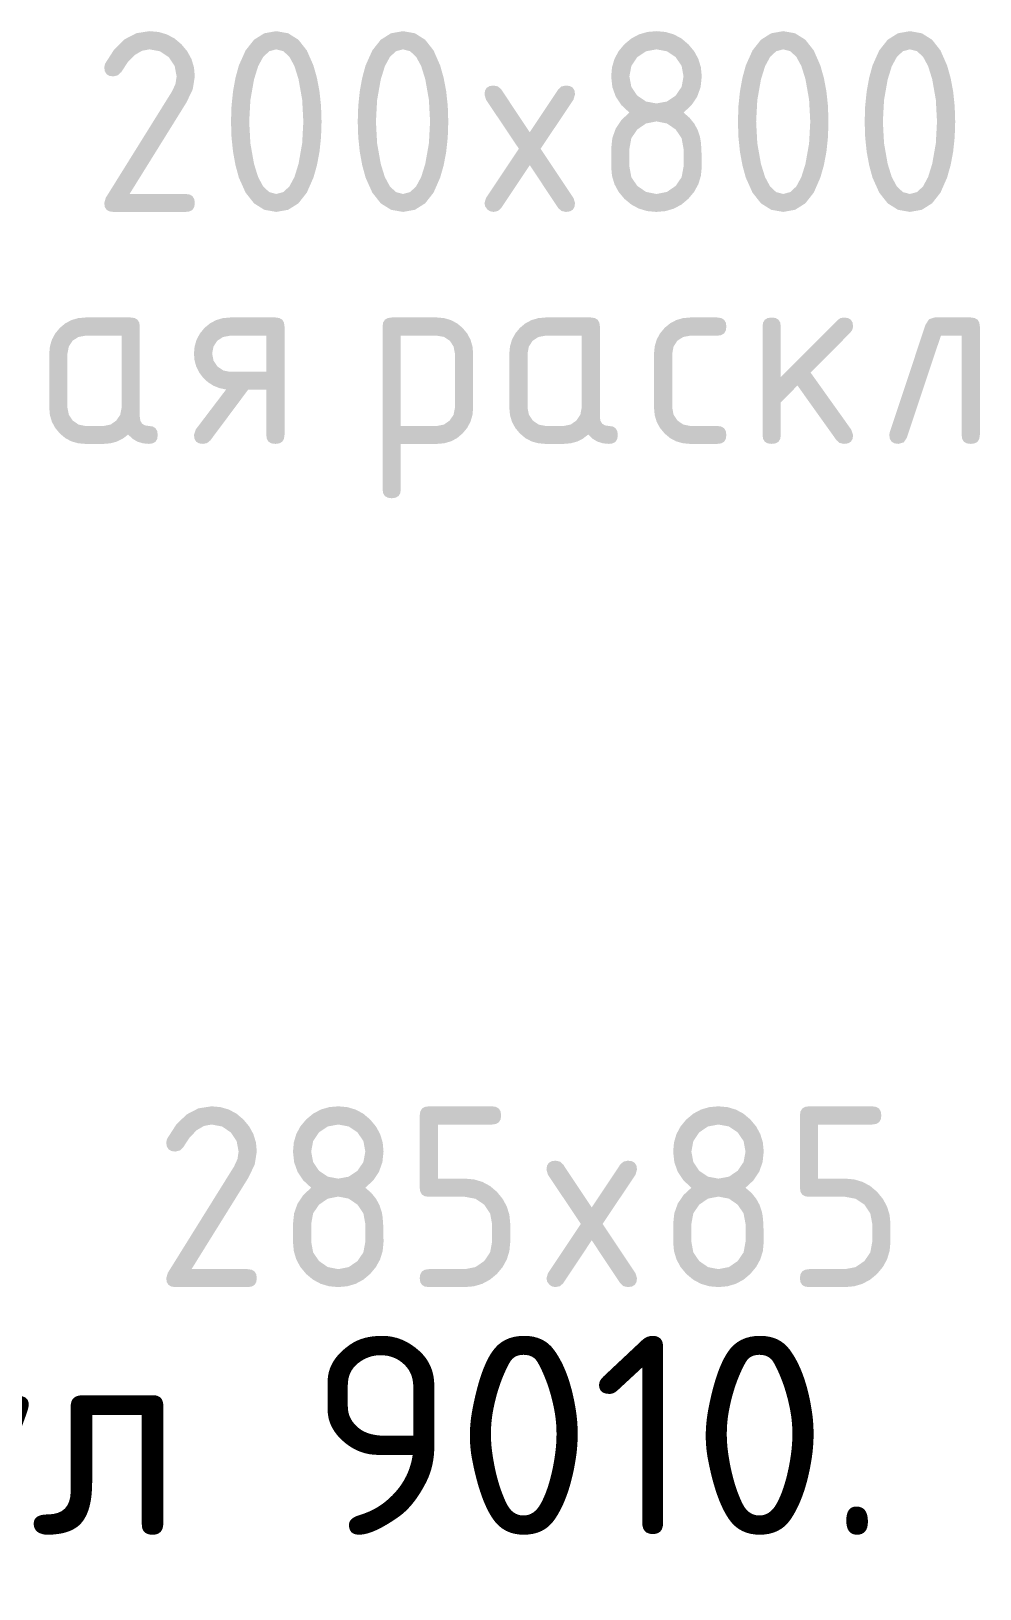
# Model space of a CAD drawing. Header units: millimetres. Extents: x 0 to 1189, y 0 to 841.
# Drawn here: x 1057.06 to 1072.94, y 367.07 to 393.16 of the extents above; entities that cross this region are included whole.
import ezdxf

# ---------------------------------------------------------------- set-up
doc = ezdxf.new("R2010")
doc.units = ezdxf.units.MM

msp = doc.modelspace()

# ---------------------------------------------------------------- hatches: boundary and pattern name
h = msp.add_hatch(color=7)
h.dxf.hatch_style = 2
h.paths.add_polyline_path([(1059.041489, 393.155639), (1059.192066, 393.142126), (1059.332049, 393.101276), (1059.460146, 393.032623), (1059.575066, 392.935704), (1059.672441, 392.818855), (1059.742635, 392.690482), (1059.78513, 392.550224), (1059.79941, 392.397718), (1059.764339, 392.181366), (1059.659402, 391.961707), (1058.706902, 390.429328), (1059.646724, 390.429328), (1059.713601, 390.41982), (1059.761307, 390.391295), (1059.789893, 390.343752), (1059.79941, 390.277193), (1059.789893, 390.211004), (1059.761307, 390.164814), (1059.713601, 390.137744), (1059.646724, 390.128916), (1058.436255, 390.128916), (1058.369377, 390.137744), (1058.321671, 390.164814), (1058.293085, 390.211004), (1058.283568, 390.277193), (1058.308924, 390.365939), (1059.41852, 392.148018), (1059.475571, 392.271421), (1059.494588, 392.397718), (1059.462273, 392.573142), (1059.363399, 392.719628), (1059.2165, 392.818502), (1059.041489, 392.850817), (1058.9144, 392.827037), (1058.793305, 392.755664), (1058.67779, 392.636644), (1058.567444, 392.469927), (1058.512805, 392.416459), (1058.436255, 392.397718), (1058.369377, 392.407313), (1058.321671, 392.436028), (1058.293085, 392.483759), (1058.283568, 392.550405), (1058.296246, 392.609385), (1058.449665, 392.848449), (1058.624426, 393.019144), (1058.821408, 393.121524)])
h = msp.add_hatch(color=7)
h.paths.add_polyline_path([(1061.616261, 391.640348), (1061.596692, 392.007044), (1061.535783, 392.351416), (1061.467407, 392.570602), (1061.382752, 392.726587), (1061.281458, 392.819837), (1061.163162, 392.850817), (1061.046493, 392.819768), (1060.945018, 392.726036), (1060.859459, 392.568741), (1060.79054, 392.347006), (1060.729631, 392.001532), (1060.710063, 391.640348), (1060.729631, 391.277235), (1060.79054, 390.933139), (1060.858917, 390.713265), (1060.943571, 390.555763), (1061.044866, 390.460997), (1061.163162, 390.429328), (1061.281458, 390.460997), (1061.382752, 390.555763), (1061.467407, 390.713265), (1061.535783, 390.933139), (1061.596692, 391.277235)])
h.paths.add_polyline_path([(1061.921083, 391.640348), (1061.912375, 391.379227), (1061.886563, 391.135986), (1061.844111, 390.910935), (1061.785484, 390.704385), (1061.674681, 390.452152), (1061.533234, 390.27237), (1061.362331, 390.164728), (1061.163162, 390.128916), (1060.962295, 390.164728), (1060.791091, 390.27237), (1060.64924, 390.452152), (1060.53643, 390.704385), (1060.480352, 390.910935), (1060.439209, 391.135986), (1060.413879, 391.379227), (1060.405241, 391.640348), (1060.413879, 391.903778), (1060.439209, 392.148293), (1060.480352, 392.373792), (1060.53643, 392.58017), (1060.64924, 392.832636), (1060.791091, 393.012392), (1060.962295, 393.119905), (1061.163162, 393.155639), (1061.362331, 393.119905), (1061.533234, 393.012392), (1061.674681, 392.832636), (1061.785484, 392.58017), (1061.844111, 392.371932), (1061.886563, 392.14664), (1061.912375, 391.903157)])
h = msp.add_hatch(color=7)
h.paths.add_polyline_path([(1063.737933, 391.640348), (1063.718365, 392.007044), (1063.657456, 392.351416), (1063.589079, 392.570602), (1063.504424, 392.726587), (1063.40313, 392.819837), (1063.284834, 392.850817), (1063.168166, 392.819768), (1063.066691, 392.726036), (1062.981132, 392.568741), (1062.912213, 392.347006), (1062.851303, 392.001532), (1062.831735, 391.640348), (1062.851303, 391.277235), (1062.912213, 390.933139), (1062.980589, 390.713265), (1063.065244, 390.555763), (1063.166538, 390.460997), (1063.284834, 390.429328), (1063.40313, 390.460997), (1063.504424, 390.555763), (1063.589079, 390.713265), (1063.657456, 390.933139), (1063.718365, 391.277235)])
h.paths.add_polyline_path([(1064.042755, 391.640348), (1064.034048, 391.379227), (1064.008235, 391.135986), (1063.965783, 390.910935), (1063.907156, 390.704385), (1063.796353, 390.452152), (1063.654906, 390.27237), (1063.484004, 390.164728), (1063.284834, 390.128916), (1063.083968, 390.164728), (1062.912764, 390.27237), (1062.770912, 390.452152), (1062.658102, 390.704385), (1062.602025, 390.910935), (1062.560882, 391.135986), (1062.535552, 391.379227), (1062.526913, 391.640348), (1062.535552, 391.903778), (1062.560882, 392.148293), (1062.602025, 392.373792), (1062.658102, 392.58017), (1062.770912, 392.832636), (1062.912764, 393.012392), (1063.083968, 393.119905), (1063.284834, 393.155639), (1063.484004, 393.119905), (1063.654906, 393.012392), (1063.796353, 392.832636), (1063.907156, 392.58017), (1063.965783, 392.371932), (1064.008235, 392.14664), (1064.034048, 391.903157)])
h = msp.add_hatch(color=7)
h.paths.add_polyline_path([(1067.528179, 390.429328), (1067.70319, 390.463848), (1067.850089, 390.564927), (1067.948963, 390.709966), (1067.981278, 390.886837), (1067.981278, 391.187249), (1067.948963, 391.36226), (1067.850089, 391.509159), (1067.70319, 391.609963), (1067.528179, 391.644207), (1067.353168, 391.609963), (1067.206269, 391.509159), (1067.107395, 391.363914), (1067.07508, 391.187249), (1067.07508, 390.886837), (1067.107395, 390.709966), (1067.206269, 390.564927), (1067.353168, 390.463848)])
h.paths.add_polyline_path([(1067.528179, 390.128916), (1067.375682, 390.142507), (1067.235484, 390.183486), (1067.107274, 390.252164), (1066.990744, 390.348851), (1066.893739, 390.465631), (1066.824897, 390.593522), (1066.783857, 390.732471), (1066.770258, 390.882427), (1066.770258, 391.187249), (1066.789361, 391.365766), (1066.846601, 391.526453), (1066.941875, 391.668848), (1067.07508, 391.792484), (1066.941875, 391.916352), (1066.846601, 392.058721), (1066.789361, 392.219279), (1066.770258, 392.397718), (1066.783857, 392.550224), (1066.824897, 392.690482), (1066.893739, 392.818855), (1066.990744, 392.935704), (1067.107274, 393.032623), (1067.235484, 393.101276), (1067.375682, 393.142126), (1067.528179, 393.155639), (1067.678755, 393.142126), (1067.818738, 393.101276), (1067.946836, 393.032623), (1068.061755, 392.935704), (1068.159131, 392.818855), (1068.229325, 392.690482), (1068.27182, 392.550224), (1068.2861, 392.397718), (1068.266997, 392.219279), (1068.209757, 392.058721), (1068.114483, 391.916352), (1067.981278, 391.792484), (1068.081461, 391.705366), (1068.160147, 391.608585), (1068.218163, 391.502191), (1068.256334, 391.386238), (1068.269822, 391.3093), (1068.279072, 391.199445), (1068.284395, 391.057033), (1068.2861, 390.882427), (1068.27182, 390.732471), (1068.229325, 390.593522), (1068.159131, 390.465631), (1068.061755, 390.348851), (1067.946836, 390.252164), (1067.818738, 390.183486), (1067.678755, 390.142507)])
h.paths.add_polyline_path([(1067.528179, 391.94517), (1067.70319, 391.977485), (1067.850089, 392.07636), (1067.948963, 392.222776), (1067.981278, 392.397718), (1067.948963, 392.573142), (1067.850089, 392.719628), (1067.70319, 392.818502), (1067.528179, 392.850817), (1067.353168, 392.818502), (1067.206269, 392.719628), (1067.107395, 392.573142), (1067.07508, 392.397718), (1067.107395, 392.222776), (1067.206269, 392.07636), (1067.353168, 391.977485)])
h = msp.add_hatch(color=7)
h.paths.add_polyline_path([(1070.10295, 391.640348), (1070.083382, 392.007044), (1070.022473, 392.351416), (1069.954096, 392.570602), (1069.869442, 392.726587), (1069.768147, 392.819837), (1069.649851, 392.850817), (1069.533183, 392.819768), (1069.431708, 392.726036), (1069.346149, 392.568741), (1069.27723, 392.347006), (1069.216321, 392.001532), (1069.196752, 391.640348), (1069.216321, 391.277235), (1069.27723, 390.933139), (1069.345606, 390.713265), (1069.430261, 390.555763), (1069.531555, 390.460997), (1069.649851, 390.429328), (1069.768147, 390.460997), (1069.869442, 390.555763), (1069.954096, 390.713265), (1070.022473, 390.933139), (1070.083382, 391.277235)])
h.paths.add_polyline_path([(1070.407772, 391.640348), (1070.399065, 391.379227), (1070.373253, 391.135986), (1070.3308, 390.910935), (1070.272173, 390.704385), (1070.161371, 390.452152), (1070.019924, 390.27237), (1069.849021, 390.164728), (1069.649851, 390.128916), (1069.448985, 390.164728), (1069.277781, 390.27237), (1069.135929, 390.452152), (1069.02312, 390.704385), (1068.967042, 390.910935), (1068.925899, 391.135986), (1068.900569, 391.379227), (1068.89193, 391.640348), (1068.900569, 391.903778), (1068.925899, 392.148293), (1068.967042, 392.373792), (1069.02312, 392.58017), (1069.135929, 392.832636), (1069.277781, 393.012392), (1069.448985, 393.119905), (1069.649851, 393.155639), (1069.849021, 393.119905), (1070.019924, 393.012392), (1070.161371, 392.832636), (1070.272173, 392.58017), (1070.3308, 392.371932), (1070.373253, 392.14664), (1070.399065, 391.903157)])
h = msp.add_hatch(color=7)
h.paths.add_polyline_path([(1072.224623, 391.640348), (1072.205055, 392.007044), (1072.144145, 392.351416), (1072.075769, 392.570602), (1071.991114, 392.726587), (1071.88982, 392.819837), (1071.771524, 392.850817), (1071.654856, 392.819768), (1071.55338, 392.726036), (1071.467821, 392.568741), (1071.398902, 392.347006), (1071.337993, 392.001532), (1071.318425, 391.640348), (1071.337993, 391.277235), (1071.398902, 390.933139), (1071.467279, 390.713265), (1071.551933, 390.555763), (1071.653228, 390.460997), (1071.771524, 390.429328), (1071.88982, 390.460997), (1071.991114, 390.555763), (1072.075769, 390.713265), (1072.144145, 390.933139), (1072.205055, 391.277235)])
h.paths.add_polyline_path([(1072.529445, 391.640348), (1072.520737, 391.379227), (1072.494925, 391.135986), (1072.452473, 390.910935), (1072.393846, 390.704385), (1072.283043, 390.452152), (1072.141596, 390.27237), (1071.970693, 390.164728), (1071.771524, 390.128916), (1071.570658, 390.164728), (1071.399454, 390.27237), (1071.257602, 390.452152), (1071.144792, 390.704385), (1071.088715, 390.910935), (1071.047572, 391.135986), (1071.022241, 391.379227), (1071.013603, 391.640348), (1071.022241, 391.903778), (1071.047572, 392.148293), (1071.088715, 392.373792), (1071.144792, 392.58017), (1071.257602, 392.832636), (1071.399454, 393.012392), (1071.570658, 393.119905), (1071.771524, 393.155639), (1071.970693, 393.119905), (1072.141596, 393.012392), (1072.283043, 392.832636), (1072.393846, 392.58017), (1072.452473, 392.371932), (1072.494925, 392.14664), (1072.520737, 391.903157)])
h = msp.add_hatch(color=7)
h.dxf.hatch_style = 2
h.paths.add_polyline_path([(1065.588408, 391.187249), (1066.139072, 390.361529), (1066.164428, 390.277193), (1066.15491, 390.211004), (1066.126325, 390.164814), (1066.078619, 390.137744), (1066.011741, 390.128916), (1065.938843, 390.144695), (1065.884961, 390.192306), (1065.406507, 390.912193), (1064.928052, 390.192306), (1064.87417, 390.144695), (1064.801272, 390.128916), (1064.743601, 390.138976), (1064.695439, 390.17136), (1064.66085, 390.221176), (1064.648586, 390.277193), (1064.673941, 390.361529), (1065.224605, 391.187249), (1064.673941, 392.00856), (1064.648586, 392.097306), (1064.658103, 392.161634), (1064.686688, 392.208031), (1064.734394, 392.236135), (1064.801272, 392.245583), (1064.87417, 392.229804), (1064.928052, 392.182193), (1065.406507, 391.462306), (1065.884961, 392.182193), (1065.938843, 392.229804), (1066.011741, 392.245583), (1066.078619, 392.236755), (1066.126325, 392.209685), (1066.15491, 392.163495), (1066.164428, 392.097306), (1066.139072, 392.00856)])
h = msp.add_hatch(color=7)
h.paths.add_polyline_path([(1058.573454, 388.056669), (1057.96822, 388.056669), (1057.850466, 388.034896), (1057.752143, 387.971782), (1057.689029, 387.873528), (1057.667256, 387.756257), (1057.667256, 386.850059), (1057.68958, 386.734441), (1057.756553, 386.634534), (1057.854325, 386.567561), (1057.96822, 386.545237), (1058.27249, 386.545237), (1058.388039, 386.567561), (1058.484157, 386.634534), (1058.55113, 386.732788), (1058.573454, 386.850059)])
h.paths.add_polyline_path([(1059.178688, 386.393101), (1059.16924, 386.326912), (1059.141137, 386.280722), (1059.09474, 386.253652), (1059.030411, 386.244824), (1058.928015, 386.254402), (1058.836315, 386.283409), (1058.754847, 386.332261), (1058.683146, 386.401369), (1058.593479, 386.332261), (1058.495388, 386.283409), (1058.388513, 386.254402), (1058.27249, 386.244824), (1057.96822, 386.244824), (1057.845807, 386.255289), (1057.733471, 386.287199), (1057.631573, 386.34133), (1057.540477, 386.418457), (1057.46266, 386.511475), (1057.407014, 386.613587), (1057.373587, 386.726035), (1057.362434, 386.850059), (1057.362434, 387.756257), (1057.373587, 387.87842), (1057.407014, 387.991074), (1057.46266, 388.09422), (1057.540477, 388.187858), (1057.631573, 388.263125), (1057.733471, 388.317463), (1057.845807, 388.350406), (1057.96822, 388.361491), (1058.725589, 388.361491), (1058.792467, 388.352043), (1058.840173, 388.323939), (1058.868759, 388.277543), (1058.878276, 388.213214), (1058.878276, 386.697923), (1058.887784, 386.631045), (1058.91631, 386.583339), (1058.963852, 386.554754), (1059.030411, 386.545237), (1059.09474, 386.535728), (1059.141137, 386.507203), (1059.16924, 386.45966)])
h = msp.add_hatch(color=7)
h.paths.add_polyline_path([(1060.322949, 387.154881), (1060.212594, 387.178996), (1060.111076, 387.219649), (1060.019169, 387.277664), (1059.93765, 387.353869), (1059.870772, 387.443097), (1059.823066, 387.539353), (1059.79448, 387.643464), (1059.784963, 387.756257), (1059.796117, 387.87842), (1059.829543, 387.991074), (1059.885189, 388.09422), (1059.963006, 388.187858), (1060.054102, 388.263125), (1060.156, 388.317463), (1060.268336, 388.350406), (1060.390749, 388.361491), (1061.148118, 388.361491), (1061.214996, 388.352043), (1061.262702, 388.323939), (1061.291288, 388.277543), (1061.300805, 388.213214), (1061.300805, 386.393101), (1061.291288, 386.326912), (1061.262702, 386.280722), (1061.214996, 386.253652), (1061.148118, 386.244824), (1061.081559, 386.253652), (1061.034017, 386.280722), (1061.005491, 386.326912), (1060.995983, 386.393101), (1060.995983, 387.151022), (1060.691161, 387.151022), (1060.060019, 386.304356), (1060.005242, 386.258674), (1059.93765, 386.244824), (1059.870772, 386.253652), (1059.823066, 386.280722), (1059.79448, 386.326912), (1059.784963, 386.393101), (1059.814729, 386.486257)])
h.paths.add_polyline_path([(1060.089785, 387.756257), (1060.112109, 387.640157), (1060.179082, 387.54018), (1060.276854, 387.47369), (1060.390749, 387.451435), (1060.995983, 387.451435), (1060.995983, 388.056669), (1060.390749, 388.056669), (1060.272995, 388.034896), (1060.174672, 387.971782), (1060.111558, 387.873528)])
h = msp.add_hatch(color=7)
h.paths.add_polyline_path([(1062.942937, 388.213214), (1062.952454, 388.277543), (1062.981039, 388.323939), (1063.028745, 388.352043), (1063.095623, 388.361491), (1063.852993, 388.361491), (1063.975406, 388.350406), (1064.087742, 388.317463), (1064.189639, 388.263125), (1064.280736, 388.187858), (1064.358552, 388.09422), (1064.414199, 387.991074), (1064.447625, 387.87842), (1064.458779, 387.756257), (1064.458779, 386.850059), (1064.447625, 386.727896), (1064.414199, 386.615241), (1064.358552, 386.512095), (1064.280736, 386.418457), (1064.189639, 386.34133), (1064.087742, 386.287199), (1063.975406, 386.255289), (1063.852993, 386.244824), (1063.247759, 386.244824), (1063.247759, 385.483045), (1063.23825, 385.418716), (1063.209725, 385.372319), (1063.162183, 385.344216), (1063.095623, 385.334768), (1063.028745, 385.344216), (1062.981039, 385.372319), (1062.952454, 385.418716), (1062.942937, 385.483045)])
h.paths.add_polyline_path([(1063.247759, 388.056669), (1063.247759, 386.545237), (1063.852993, 386.545237), (1063.968542, 386.567561), (1064.06466, 386.634534), (1064.131632, 386.732788), (1064.153957, 386.850059), (1064.153957, 387.756257), (1064.132184, 387.873528), (1064.06907, 387.971782), (1063.970747, 388.03655), (1063.852993, 388.056669)])
h = msp.add_hatch(color=7)
h.paths.add_polyline_path([(1066.275778, 388.056669), (1065.670544, 388.056669), (1065.55279, 388.034896), (1065.454467, 387.971782), (1065.391353, 387.873528), (1065.36958, 387.756257), (1065.36958, 386.850059), (1065.391904, 386.734441), (1065.458877, 386.634534), (1065.556649, 386.567561), (1065.670544, 386.545237), (1065.974815, 386.545237), (1066.090363, 386.567561), (1066.186481, 386.634534), (1066.253454, 386.732788), (1066.275778, 386.850059)])
h.paths.add_polyline_path([(1066.881013, 386.393101), (1066.871564, 386.326912), (1066.843461, 386.280722), (1066.797064, 386.253652), (1066.732736, 386.244824), (1066.630339, 386.254402), (1066.538639, 386.283409), (1066.457171, 386.332261), (1066.38547, 386.401369), (1066.295803, 386.332261), (1066.197712, 386.283409), (1066.090837, 386.254402), (1065.974815, 386.244824), (1065.670544, 386.244824), (1065.548131, 386.255289), (1065.435795, 386.287199), (1065.333898, 386.34133), (1065.242801, 386.418457), (1065.164985, 386.511475), (1065.109338, 386.613587), (1065.075912, 386.726035), (1065.064758, 386.850059), (1065.064758, 387.756257), (1065.075912, 387.87842), (1065.109338, 387.991074), (1065.164985, 388.09422), (1065.242801, 388.187858), (1065.333898, 388.263125), (1065.435795, 388.317463), (1065.548131, 388.350406), (1065.670544, 388.361491), (1066.427914, 388.361491), (1066.494791, 388.352043), (1066.542497, 388.323939), (1066.571083, 388.277543), (1066.5806, 388.213214), (1066.5806, 386.697923), (1066.590109, 386.631045), (1066.618634, 386.583339), (1066.666176, 386.554754), (1066.732736, 386.545237), (1066.797064, 386.535728), (1066.843461, 386.507203), (1066.871564, 386.45966)])
h = msp.add_hatch(color=7)
h.dxf.hatch_style = 2
h.paths.add_polyline_path([(1067.792109, 387.756257), (1067.792109, 386.850059), (1067.814433, 386.734441), (1067.881406, 386.634534), (1067.979178, 386.567561), (1068.093073, 386.545237), (1068.545621, 386.545237), (1068.612498, 386.535728), (1068.660204, 386.507203), (1068.68879, 386.45966), (1068.698307, 386.393101), (1068.68879, 386.326912), (1068.660204, 386.280722), (1068.612498, 386.253652), (1068.545621, 386.244824), (1068.093073, 386.244824), (1067.97066, 386.255289), (1067.858324, 386.287199), (1067.756427, 386.34133), (1067.66533, 386.418457), (1067.587514, 386.511475), (1067.531867, 386.613587), (1067.498441, 386.726035), (1067.487287, 386.850059), (1067.487287, 387.756257), (1067.498441, 387.87842), (1067.531867, 387.991074), (1067.587514, 388.09422), (1067.66533, 388.187858), (1067.756427, 388.263125), (1067.858324, 388.317463), (1067.97066, 388.350406), (1068.093073, 388.361491), (1068.545621, 388.361491), (1068.612498, 388.351983), (1068.660204, 388.323457), (1068.68879, 388.275915), (1068.698307, 388.209356), (1068.68879, 388.142478), (1068.660204, 388.094772), (1068.612498, 388.066186), (1068.545621, 388.056669), (1068.093073, 388.056669), (1067.975319, 388.034896), (1067.876996, 387.971782), (1067.813882, 387.873528)])
h = msp.add_hatch(color=7)
h.dxf.hatch_style = 2
h.paths.add_polyline_path([(1069.608988, 387.366547), (1070.561488, 388.319047), (1070.607997, 388.351431), (1070.667321, 388.361491), (1070.734199, 388.352043), (1070.781905, 388.323939), (1070.810491, 388.277543), (1070.820008, 388.213214), (1070.807743, 388.155543), (1070.773154, 388.107381), (1070.108389, 387.438757), (1070.790242, 386.481847), (1070.820008, 386.393101), (1070.810491, 386.326912), (1070.781905, 386.280722), (1070.734199, 386.253652), (1070.667321, 386.244824), (1070.594423, 386.260603), (1070.540542, 386.308214), (1069.888454, 387.22268), (1069.608988, 386.939356), (1069.608988, 386.393101), (1069.599479, 386.326912), (1069.570954, 386.280722), (1069.523412, 386.253652), (1069.456852, 386.244824), (1069.389974, 386.253652), (1069.342269, 386.280722), (1069.313683, 386.326912), (1069.304166, 386.393101), (1069.304166, 388.213214), (1069.313683, 388.277543), (1069.342269, 388.323939), (1069.389974, 388.352043), (1069.456852, 388.361491), (1069.523412, 388.352043), (1069.570954, 388.323939), (1069.599479, 388.277543), (1069.608988, 388.213214)])
h = msp.add_hatch(color=7)
h.dxf.hatch_style = 2
h.paths.add_polyline_path([(1072.183908, 388.361491), (1072.789143, 388.361491), (1072.856021, 388.352043), (1072.903726, 388.323939), (1072.932312, 388.277543), (1072.941829, 388.213214), (1072.941829, 386.393101), (1072.932312, 386.326912), (1072.903726, 386.280722), (1072.856021, 386.253652), (1072.789143, 386.244824), (1072.722583, 386.253652), (1072.675041, 386.280722), (1072.646516, 386.326912), (1072.637007, 386.393101), (1072.637007, 388.056669), (1072.289742, 388.056669), (1071.718131, 386.346248), (1071.66742, 386.270111), (1071.578674, 386.244824), (1071.511796, 386.254333), (1071.46409, 386.282858), (1071.435504, 386.330401), (1071.425987, 386.39696), (1071.434807, 386.443813), (1072.031773, 388.23857), (1072.091717, 388.331863)])
h = msp.add_hatch(color=7)
h.dxf.hatch_style = 2
h.paths.add_polyline_path([(1060.079096, 375.15335), (1060.229672, 375.139837), (1060.369655, 375.098987), (1060.497752, 375.030335), (1060.612672, 374.933415), (1060.710048, 374.816566), (1060.780241, 374.688193), (1060.822737, 374.547935), (1060.837017, 374.395429), (1060.801945, 374.179077), (1060.697008, 373.959418), (1059.744508, 372.42704), (1060.68433, 372.42704), (1060.751208, 372.417531), (1060.798914, 372.389006), (1060.827499, 372.341463), (1060.837017, 372.274904), (1060.827499, 372.208715), (1060.798914, 372.162525), (1060.751208, 372.135455), (1060.68433, 372.126627), (1059.473861, 372.126627), (1059.406983, 372.135455), (1059.359277, 372.162525), (1059.330692, 372.208715), (1059.321175, 372.274904), (1059.34653, 372.36365), (1060.456127, 374.145729), (1060.513178, 374.269132), (1060.532195, 374.395429), (1060.49988, 374.570854), (1060.401005, 374.717339), (1060.254106, 374.816213), (1060.079096, 374.848528), (1059.952006, 374.824748), (1059.830911, 374.753375), (1059.715397, 374.634355), (1059.60505, 374.467638), (1059.550411, 374.414171), (1059.473861, 374.395429), (1059.406983, 374.405024), (1059.359277, 374.433739), (1059.330692, 374.481471), (1059.321175, 374.548116), (1059.333852, 374.607096), (1059.487271, 374.84616), (1059.662032, 375.016856), (1059.859014, 375.119235)])
h = msp.add_hatch(color=7)
h.paths.add_polyline_path([(1062.200778, 372.42704), (1062.375789, 372.461559), (1062.522688, 372.562638), (1062.621562, 372.707677), (1062.653877, 372.884548), (1062.653877, 373.184961), (1062.621562, 373.359971), (1062.522688, 373.50687), (1062.375789, 373.607674), (1062.200778, 373.641918), (1062.025767, 373.607674), (1061.878868, 373.50687), (1061.779994, 373.361625), (1061.747679, 373.184961), (1061.747679, 372.884548), (1061.779994, 372.707677), (1061.878868, 372.562638), (1062.025767, 372.461559)])
h.paths.add_polyline_path([(1062.200778, 372.126627), (1062.048281, 372.140218), (1061.908083, 372.181198), (1061.779874, 372.249875), (1061.663343, 372.346562), (1061.566338, 372.463342), (1061.497496, 372.591233), (1061.456457, 372.730182), (1061.442857, 372.880138), (1061.442857, 373.184961), (1061.46196, 373.363477), (1061.5192, 373.524165), (1061.614475, 373.666559), (1061.747679, 373.790195), (1061.614475, 373.914063), (1061.5192, 374.056432), (1061.46196, 374.216991), (1061.442857, 374.395429), (1061.456457, 374.547935), (1061.497496, 374.688193), (1061.566338, 374.816566), (1061.663343, 374.933415), (1061.779874, 375.030335), (1061.908083, 375.098987), (1062.048281, 375.139837), (1062.200778, 375.15335), (1062.351355, 375.139837), (1062.491337, 375.098987), (1062.619435, 375.030335), (1062.734355, 374.933415), (1062.83173, 374.816566), (1062.901924, 374.688193), (1062.944419, 374.547935), (1062.958699, 374.395429), (1062.939596, 374.216991), (1062.882356, 374.056432), (1062.787082, 373.914063), (1062.653877, 373.790195), (1062.75406, 373.703077), (1062.832746, 373.606296), (1062.890762, 373.499903), (1062.928933, 373.383949), (1062.942421, 373.307012), (1062.951671, 373.197156), (1062.956994, 373.054745), (1062.958699, 372.880138), (1062.944419, 372.730182), (1062.901924, 372.591233), (1062.83173, 372.463342), (1062.734355, 372.346562), (1062.619435, 372.249875), (1062.491337, 372.181198), (1062.351355, 372.140218)])
h.paths.add_polyline_path([(1062.200778, 373.942882), (1062.375789, 373.975197), (1062.522688, 374.074071), (1062.621562, 374.220487), (1062.653877, 374.395429), (1062.621562, 374.570854), (1062.522688, 374.717339), (1062.375789, 374.816213), (1062.200778, 374.848528), (1062.025767, 374.816213), (1061.878868, 374.717339), (1061.779994, 374.570854), (1061.747679, 374.395429), (1061.779994, 374.220487), (1061.878868, 374.074071), (1062.025767, 373.975197)])
h = msp.add_hatch(color=7)
h.dxf.hatch_style = 2
h.paths.add_polyline_path([(1063.56454, 373.790195), (1063.56454, 375.001215), (1063.574057, 375.067774), (1063.602642, 375.115316), (1063.650348, 375.143842), (1063.717226, 375.15335), (1064.77556, 375.15335), (1064.842119, 375.143842), (1064.889661, 375.115316), (1064.918187, 375.067774), (1064.927695, 375.001215), (1064.918187, 374.934337), (1064.889661, 374.886631), (1064.842119, 374.858045), (1064.77556, 374.848528), (1063.869362, 374.848528), (1063.869362, 373.942882), (1064.322461, 373.942882), (1064.473037, 373.929282), (1064.61302, 373.888242), (1064.741117, 373.819401), (1064.856037, 373.722395), (1064.953413, 373.603385), (1065.023607, 373.474349), (1065.066102, 373.334977), (1065.080382, 373.184961), (1065.080382, 372.884548), (1065.066102, 372.732042), (1065.023607, 372.591784), (1064.953413, 372.463411), (1064.856037, 372.346562), (1064.739257, 372.249875), (1064.611366, 372.181198), (1064.472417, 372.140218), (1064.322461, 372.126627), (1063.717226, 372.126627), (1063.650348, 372.135455), (1063.602642, 372.162525), (1063.574057, 372.208715), (1063.56454, 372.274904), (1063.574057, 372.341463), (1063.602642, 372.389006), (1063.650348, 372.417531), (1063.717226, 372.42704), (1064.322461, 372.42704), (1064.497472, 372.461559), (1064.64437, 372.562638), (1064.743245, 372.707677), (1064.77556, 372.884548), (1064.77556, 373.184961), (1064.743245, 373.359971), (1064.64437, 373.50687), (1064.497472, 373.605744), (1064.322461, 373.638059), (1063.717226, 373.638059), (1063.650348, 373.647568), (1063.602642, 373.676093), (1063.574057, 373.723636)])
h = msp.add_hatch(color=7)
h.paths.add_polyline_path([(1068.565826, 372.42704), (1068.740837, 372.461559), (1068.887736, 372.562638), (1068.98661, 372.707677), (1069.018925, 372.884548), (1069.018925, 373.184961), (1068.98661, 373.359971), (1068.887736, 373.50687), (1068.740837, 373.607674), (1068.565826, 373.641918), (1068.390815, 373.607674), (1068.243916, 373.50687), (1068.145042, 373.361625), (1068.112727, 373.184961), (1068.112727, 372.884548), (1068.145042, 372.707677), (1068.243916, 372.562638), (1068.390815, 372.461559)])
h.paths.add_polyline_path([(1068.565826, 372.126627), (1068.413329, 372.140218), (1068.273131, 372.181198), (1068.144921, 372.249875), (1068.028391, 372.346562), (1067.931386, 372.463342), (1067.862544, 372.591233), (1067.821504, 372.730182), (1067.807905, 372.880138), (1067.807905, 373.184961), (1067.827008, 373.363477), (1067.884248, 373.524165), (1067.979522, 373.666559), (1068.112727, 373.790195), (1067.979522, 373.914063), (1067.884248, 374.056432), (1067.827008, 374.216991), (1067.807905, 374.395429), (1067.821504, 374.547935), (1067.862544, 374.688193), (1067.931386, 374.816566), (1068.028391, 374.933415), (1068.144921, 375.030335), (1068.273131, 375.098987), (1068.413329, 375.139837), (1068.565826, 375.15335), (1068.716402, 375.139837), (1068.856385, 375.098987), (1068.984482, 375.030335), (1069.099402, 374.933415), (1069.196778, 374.816566), (1069.266972, 374.688193), (1069.309467, 374.547935), (1069.323747, 374.395429), (1069.304644, 374.216991), (1069.247404, 374.056432), (1069.152129, 373.914063), (1069.018925, 373.790195), (1069.119108, 373.703077), (1069.197794, 373.606296), (1069.25581, 373.499903), (1069.293981, 373.383949), (1069.307469, 373.307012), (1069.316719, 373.197156), (1069.322042, 373.054745), (1069.323747, 372.880138), (1069.309467, 372.730182), (1069.266972, 372.591233), (1069.196778, 372.463342), (1069.099402, 372.346562), (1068.984482, 372.249875), (1068.856385, 372.181198), (1068.716402, 372.140218)])
h.paths.add_polyline_path([(1068.565826, 373.942882), (1068.740837, 373.975197), (1068.887736, 374.074071), (1068.98661, 374.220487), (1069.018925, 374.395429), (1068.98661, 374.570854), (1068.887736, 374.717339), (1068.740837, 374.816213), (1068.565826, 374.848528), (1068.390815, 374.816213), (1068.243916, 374.717339), (1068.145042, 374.570854), (1068.112727, 374.395429), (1068.145042, 374.220487), (1068.243916, 374.074071), (1068.390815, 373.975197)])
h = msp.add_hatch(color=7)
h.dxf.hatch_style = 2
h.paths.add_polyline_path([(1069.929587, 373.790195), (1069.929587, 375.001215), (1069.939104, 375.067774), (1069.96769, 375.115316), (1070.015396, 375.143842), (1070.082274, 375.15335), (1071.140607, 375.15335), (1071.207167, 375.143842), (1071.254709, 375.115316), (1071.283234, 375.067774), (1071.292743, 375.001215), (1071.283234, 374.934337), (1071.254709, 374.886631), (1071.207167, 374.858045), (1071.140607, 374.848528), (1070.234409, 374.848528), (1070.234409, 373.942882), (1070.687508, 373.942882), (1070.838085, 373.929282), (1070.978068, 373.888242), (1071.106165, 373.819401), (1071.221085, 373.722395), (1071.31846, 373.603385), (1071.388654, 373.474349), (1071.431149, 373.334977), (1071.445429, 373.184961), (1071.445429, 372.884548), (1071.431149, 372.732042), (1071.388654, 372.591784), (1071.31846, 372.463411), (1071.221085, 372.346562), (1071.104305, 372.249875), (1070.976414, 372.181198), (1070.837465, 372.140218), (1070.687508, 372.126627), (1070.082274, 372.126627), (1070.015396, 372.135455), (1069.96769, 372.162525), (1069.939104, 372.208715), (1069.929587, 372.274904), (1069.939104, 372.341463), (1069.96769, 372.389006), (1070.015396, 372.417531), (1070.082274, 372.42704), (1070.687508, 372.42704), (1070.862519, 372.461559), (1071.009418, 372.562638), (1071.108292, 372.707677), (1071.140607, 372.884548), (1071.140607, 373.184961), (1071.108292, 373.359971), (1071.009418, 373.50687), (1070.862519, 373.605744), (1070.687508, 373.638059), (1070.082274, 373.638059), (1070.015396, 373.647568), (1069.96769, 373.676093), (1069.939104, 373.723636)])
h = msp.add_hatch(color=7)
h.dxf.hatch_style = 2
h.paths.add_polyline_path([(1066.626044, 373.184961), (1067.176708, 372.35924), (1067.202064, 372.274904), (1067.192547, 372.208715), (1067.163962, 372.162525), (1067.116256, 372.135455), (1067.049378, 372.126627), (1066.976479, 372.142406), (1066.922598, 372.190017), (1066.444143, 372.909904), (1065.965688, 372.190017), (1065.911807, 372.142406), (1065.838909, 372.126627), (1065.781238, 372.136687), (1065.733076, 372.169071), (1065.698487, 372.218887), (1065.686222, 372.274904), (1065.711578, 372.35924), (1066.262242, 373.184961), (1065.711578, 374.006271), (1065.686222, 374.095017), (1065.695739, 374.159346), (1065.724325, 374.205742), (1065.772031, 374.233846), (1065.838909, 374.243294), (1065.911807, 374.227515), (1065.965688, 374.179904), (1066.444143, 373.460017), (1066.922598, 374.179904), (1066.976479, 374.227515), (1067.049378, 374.243294), (1067.116256, 374.234466), (1067.163962, 374.207396), (1067.192547, 374.161206), (1067.202064, 374.095017), (1067.176708, 374.006271)])

# ---------------------------------------------------------------- texts
at = {"color": 7, "insert": (1042.87404, 371.31041), "char_height": 3.329924, "attachment_point": 1}
msp.add_mtext('\\A1;{\\fISOCPEUR|b0|i0|c204|p34;артикул 9010.}', dxfattribs=at)

doc.saveas('drawing.dxf')
